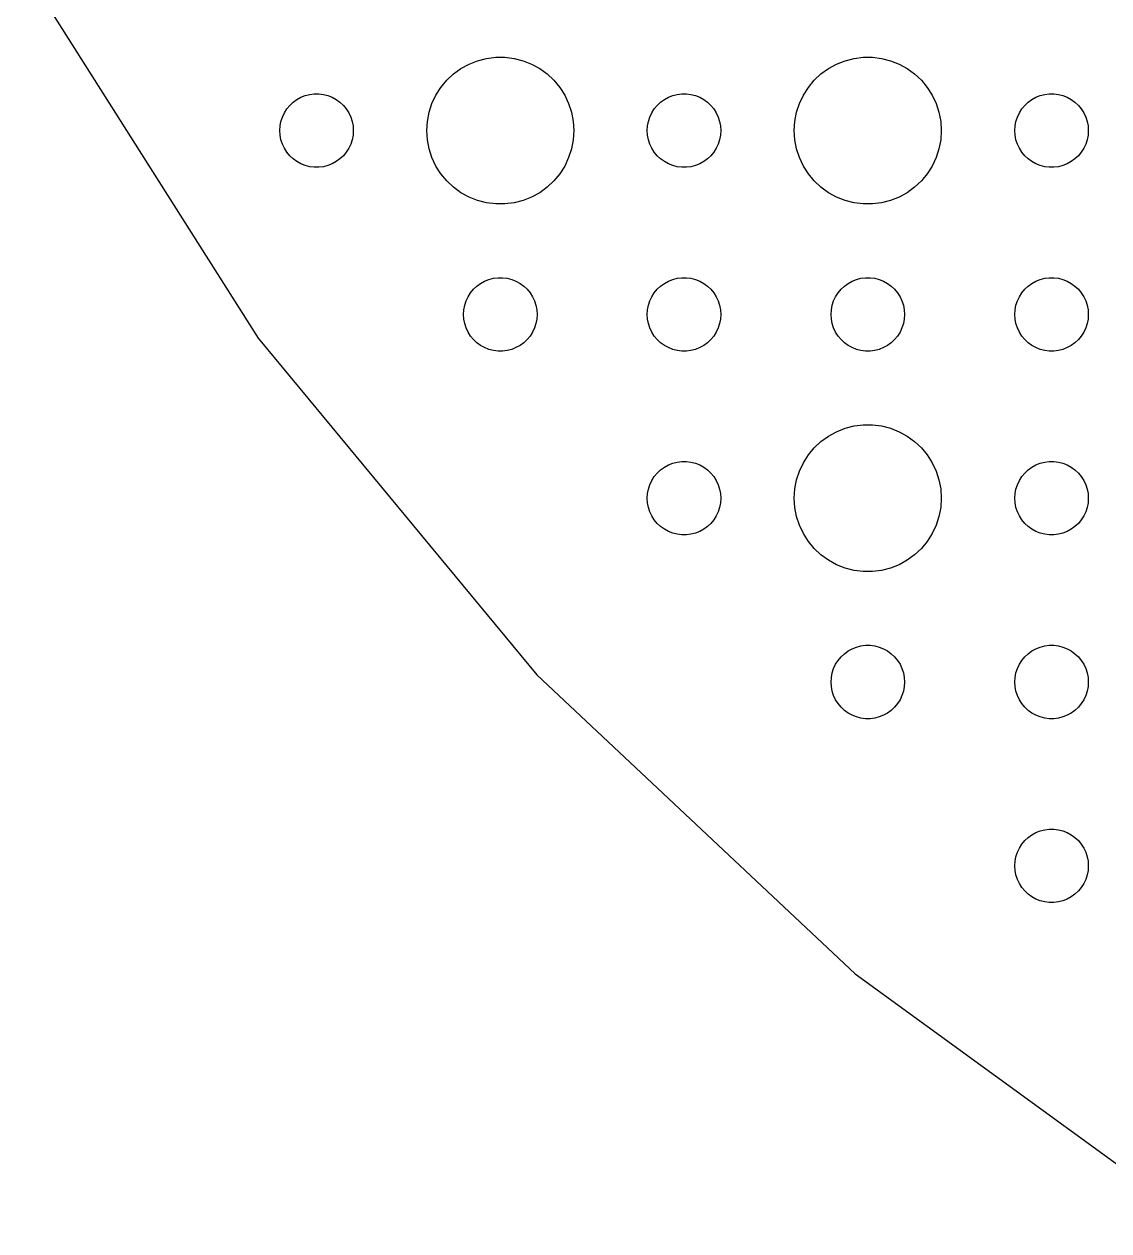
# Model space of a CAD drawing. Header units: metres. Extents: x -142 to 142, y -142 to 142.
# Drawn here: x -124.44 to -80.16, y -119.89 to -70.66 of the extents above; entities that cross this region are included whole.
import ezdxf

# ---------------------------------------------------------------- set-up
doc = ezdxf.new("R2010")
doc.units = ezdxf.units.M

msp = doc.modelspace()

# ---------------------------------------------------------------- linework, layer by layer
for p, q in [((-124.436, -68.409), (-114.88, -83.4655)), ((-106.607, -72.467), (-106.277, -72.2855)), ((-106.277, -72.2855), (-105.927, -72.1468)), ((-105.927, -72.1468), (-105.562, -72.0531)), ((-105.562, -72.0531), (-105.188, -72.0059)), ((-105.188, -72.0059), (-104.812, -72.0059)), ((-104.812, -72.0059), (-104.438, -72.0531)), ((-104.438, -72.0531), (-104.073, -72.1468)), ((-104.073, -72.1468), (-103.723, -72.2855)), ((-103.723, -72.2855), (-103.393, -72.467)), ((-91.6075, -72.467), (-91.2773, -72.2855)), ((-91.2773, -72.2855), (-90.927, -72.1468)), ((-90.927, -72.1468), (-90.5621, -72.0531)), ((-90.5621, -72.0531), (-90.1884, -72.0059)), ((-90.1884, -72.0059), (-89.8116, -72.0059)), ((-89.8116, -72.0059), (-89.4379, -72.0531)), ((-89.4379, -72.0531), (-89.073, -72.1468)), ((-89.073, -72.1468), (-88.7227, -72.2855)), ((-88.7227, -72.2855), (-88.3925, -72.467)), ((-107.187, -72.9464), (-106.912, -72.6885)), ((-106.912, -72.6885), (-106.607, -72.467)), ((-103.393, -72.467), (-103.088, -72.6885)), ((-103.088, -72.6885), (-102.813, -72.9464)), ((-92.1869, -72.9464), (-91.9123, -72.6885)), ((-91.9123, -72.6885), (-91.6075, -72.467)), ((-88.3925, -72.467), (-88.0877, -72.6885)), ((-88.0877, -72.6885), (-87.8131, -72.9464)), ((-107.629, -73.5547), (-107.427, -73.2366)), ((-107.427, -73.2366), (-107.187, -72.9464)), ((-102.813, -72.9464), (-102.573, -73.2366)), ((-102.573, -73.2366), (-102.371, -73.5547)), ((-92.6289, -73.5547), (-92.427, -73.2366)), ((-92.427, -73.2366), (-92.1869, -72.9464)), ((-87.8131, -72.9464), (-87.573, -73.2366)), ((-87.573, -73.2366), (-87.3711, -73.5547)), ((-113.593, -73.9732), (-113.456, -73.8442)), ((-113.456, -73.8442), (-113.304, -73.7335)), ((-113.304, -73.7335), (-113.139, -73.6428)), ((-113.139, -73.6428), (-112.964, -73.5734)), ((-112.964, -73.5734), (-112.781, -73.5266)), ((-112.781, -73.5266), (-112.594, -73.503)), ((-112.594, -73.503), (-112.406, -73.503)), ((-112.406, -73.503), (-112.219, -73.5266)), ((-112.219, -73.5266), (-112.036, -73.5734)), ((-112.036, -73.5734), (-111.861, -73.6428)), ((-111.861, -73.6428), (-111.696, -73.7335)), ((-111.696, -73.7335), (-111.544, -73.8442)), ((-111.544, -73.8442), (-111.407, -73.9732)), ((-107.789, -73.8956), (-107.629, -73.5547)), ((-102.371, -73.5547), (-102.211, -73.8956)), ((-98.5934, -73.9732), (-98.4561, -73.8442)), ((-98.4561, -73.8442), (-98.3037, -73.7335)), ((-98.3037, -73.7335), (-98.1387, -73.6428)), ((-98.1387, -73.6428), (-97.9635, -73.5734)), ((-97.9635, -73.5734), (-97.7811, -73.5266)), ((-97.7811, -73.5266), (-97.5942, -73.503)), ((-97.5942, -73.503), (-97.4058, -73.503)), ((-97.4058, -73.503), (-97.2189, -73.5266)), ((-97.2189, -73.5266), (-97.0365, -73.5734)), ((-97.0365, -73.5734), (-96.8613, -73.6428)), ((-96.8613, -73.6428), (-96.6963, -73.7335)), ((-96.6963, -73.7335), (-96.5439, -73.8442)), ((-96.5439, -73.8442), (-96.4065, -73.9732)), ((-92.7893, -73.8956), (-92.6289, -73.5547)), ((-87.3711, -73.5547), (-87.2107, -73.8956)), ((-83.5934, -73.9732), (-83.4561, -73.8442)), ((-83.4561, -73.8442), (-83.3037, -73.7335)), ((-83.3037, -73.7335), (-83.1387, -73.6428)), ((-83.1387, -73.6428), (-82.9635, -73.5734)), ((-82.9635, -73.5734), (-82.7811, -73.5266)), ((-82.7811, -73.5266), (-82.5942, -73.503)), ((-82.5942, -73.503), (-82.4058, -73.503)), ((-82.4058, -73.503), (-82.2189, -73.5266)), ((-82.2189, -73.5266), (-82.0365, -73.5734)), ((-82.0365, -73.5734), (-81.8613, -73.6428)), ((-81.8613, -73.6428), (-81.6963, -73.7335)), ((-81.6963, -73.7335), (-81.5439, -73.8442)), ((-81.5439, -73.8442), (-81.4065, -73.9732)), ((-113.895, -74.4478), (-113.814, -74.2774)), ((-113.814, -74.2774), (-113.714, -74.1183)), ((-113.714, -74.1183), (-113.593, -73.9732)), ((-111.407, -73.9732), (-111.286, -74.1183)), ((-111.286, -74.1183), (-111.186, -74.2774)), ((-111.186, -74.2774), (-111.105, -74.4478)), ((-107.976, -74.624), (-107.906, -74.2539)), ((-107.906, -74.2539), (-107.789, -73.8956)), ((-102.211, -73.8956), (-102.094, -74.2539)), ((-102.094, -74.2539), (-102.024, -74.624)), ((-98.8947, -74.4478), (-98.8145, -74.2774)), ((-98.8145, -74.2774), (-98.7135, -74.1183)), ((-98.7135, -74.1183), (-98.5934, -73.9732)), ((-96.4065, -73.9732), (-96.2865, -74.1183)), ((-96.2865, -74.1183), (-96.1855, -74.2774)), ((-96.1855, -74.2774), (-96.1053, -74.4478)), ((-92.9763, -74.624), (-92.9057, -74.2539)), ((-92.9057, -74.2539), (-92.7893, -73.8956)), ((-87.2107, -73.8956), (-87.0943, -74.2539)), ((-87.0943, -74.2539), (-87.0237, -74.624)), ((-83.8947, -74.4478), (-83.8145, -74.2774)), ((-83.8145, -74.2774), (-83.7135, -74.1183)), ((-83.7135, -74.1183), (-83.5934, -73.9732)), ((-81.4065, -73.9732), (-81.2865, -74.1183)), ((-81.2865, -74.1183), (-81.1855, -74.2774)), ((-81.1855, -74.2774), (-81.1053, -74.4478)), ((-114, -75), (-113.988, -74.812)), ((-113.988, -74.812), (-113.953, -74.627)), ((-113.953, -74.627), (-113.895, -74.4478)), ((-111.105, -74.4478), (-111.047, -74.627)), ((-111.047, -74.627), (-111.012, -74.812)), ((-111.012, -74.812), (-111, -75)), ((-108, -75), (-107.976, -74.624)), ((-102.024, -74.624), (-102, -75)), ((-99, -75), (-98.9882, -74.812)), ((-98.9882, -74.812), (-98.9529, -74.627)), ((-98.9529, -74.627), (-98.8947, -74.4478)), ((-96.1053, -74.4478), (-96.0471, -74.627)), ((-96.0471, -74.627), (-96.0118, -74.812)), ((-96.0118, -74.812), (-96, -75)), ((-93, -75), (-92.9763, -74.624)), ((-87.0237, -74.624), (-87, -75)), ((-84, -75), (-83.9882, -74.812)), ((-83.9882, -74.812), (-83.9529, -74.627)), ((-83.9529, -74.627), (-83.8947, -74.4478)), ((-81.1053, -74.4478), (-81.0471, -74.627)), ((-81.0471, -74.627), (-81.0118, -74.812)), ((-81.0118, -74.812), (-81, -75)), ((-113.988, -75.188), (-114, -75)), ((-113.953, -75.373), (-113.988, -75.188)), ((-111.012, -75.188), (-111.047, -75.373)), ((-111, -75), (-111.012, -75.188)), ((-107.976, -75.376), (-108, -75)), ((-102, -75), (-102.024, -75.376)), ((-98.9882, -75.188), (-99, -75)), ((-98.9529, -75.373), (-98.9882, -75.188)), ((-96.0118, -75.188), (-96.0471, -75.373)), ((-96, -75), (-96.0118, -75.188)), ((-92.9763, -75.376), (-93, -75)), ((-87, -75), (-87.0237, -75.376)), ((-83.9882, -75.188), (-84, -75)), ((-83.9529, -75.373), (-83.9882, -75.188)), ((-81.0118, -75.188), (-81.0471, -75.373)), ((-81, -75), (-81.0118, -75.188)), ((-113.895, -75.5522), (-113.953, -75.373)), ((-113.814, -75.7226), (-113.895, -75.5522)), ((-113.714, -75.8817), (-113.814, -75.7226)), ((-111.186, -75.7226), (-111.286, -75.8817)), ((-111.105, -75.5522), (-111.186, -75.7226)), ((-111.047, -75.373), (-111.105, -75.5522)), ((-107.906, -75.7461), (-107.976, -75.376)), ((-107.789, -76.1044), (-107.906, -75.7461)), ((-102.094, -75.7461), (-102.211, -76.1044)), ((-102.024, -75.376), (-102.094, -75.7461)), ((-98.8947, -75.5522), (-98.9529, -75.373)), ((-98.8145, -75.7226), (-98.8947, -75.5522)), ((-98.7135, -75.8817), (-98.8145, -75.7226)), ((-96.1855, -75.7226), (-96.2865, -75.8817)), ((-96.1053, -75.5522), (-96.1855, -75.7226)), ((-96.0471, -75.373), (-96.1053, -75.5522)), ((-92.9057, -75.7461), (-92.9763, -75.376)), ((-92.7893, -76.1044), (-92.9057, -75.7461)), ((-87.0943, -75.7461), (-87.2107, -76.1044)), ((-87.0237, -75.376), (-87.0943, -75.7461)), ((-83.8947, -75.5522), (-83.9529, -75.373)), ((-83.8145, -75.7226), (-83.8947, -75.5522)), ((-83.7135, -75.8817), (-83.8145, -75.7226)), ((-81.1855, -75.7226), (-81.2865, -75.8817)), ((-81.1053, -75.5522), (-81.1855, -75.7226)), ((-81.0471, -75.373), (-81.1053, -75.5522)), ((-113.593, -76.0268), (-113.714, -75.8817)), ((-113.456, -76.1558), (-113.593, -76.0268)), ((-113.304, -76.2665), (-113.456, -76.1558)), ((-113.139, -76.3572), (-113.304, -76.2665)), ((-111.696, -76.2665), (-111.861, -76.3572)), ((-111.544, -76.1558), (-111.696, -76.2665)), ((-111.407, -76.0268), (-111.544, -76.1558)), ((-111.286, -75.8817), (-111.407, -76.0268)), ((-107.629, -76.4453), (-107.789, -76.1044)), ((-102.211, -76.1044), (-102.371, -76.4453)), ((-98.5934, -76.0268), (-98.7135, -75.8817)), ((-98.4561, -76.1558), (-98.5934, -76.0268)), ((-98.3037, -76.2665), (-98.4561, -76.1558)), ((-98.1387, -76.3572), (-98.3037, -76.2665)), ((-96.6963, -76.2665), (-96.8613, -76.3572)), ((-96.5439, -76.1558), (-96.6963, -76.2665)), ((-96.4065, -76.0268), (-96.5439, -76.1558)), ((-96.2865, -75.8817), (-96.4065, -76.0268)), ((-92.6289, -76.4453), (-92.7893, -76.1044)), ((-87.2107, -76.1044), (-87.3711, -76.4453)), ((-83.5934, -76.0268), (-83.7135, -75.8817)), ((-83.4561, -76.1558), (-83.5934, -76.0268)), ((-83.3037, -76.2665), (-83.4561, -76.1558)), ((-83.1387, -76.3572), (-83.3037, -76.2665)), ((-81.6963, -76.2665), (-81.8613, -76.3572)), ((-81.5439, -76.1558), (-81.6963, -76.2665)), ((-81.4065, -76.0268), (-81.5439, -76.1558)), ((-81.2865, -75.8817), (-81.4065, -76.0268)), ((-112.964, -76.4266), (-113.139, -76.3572)), ((-112.781, -76.4734), (-112.964, -76.4266)), ((-112.594, -76.497), (-112.781, -76.4734)), ((-112.406, -76.497), (-112.594, -76.497)), ((-112.219, -76.4734), (-112.406, -76.497)), ((-112.036, -76.4266), (-112.219, -76.4734)), ((-111.861, -76.3572), (-112.036, -76.4266)), ((-107.427, -76.7634), (-107.629, -76.4453)), ((-107.187, -77.0536), (-107.427, -76.7634)), ((-102.573, -76.7634), (-102.813, -77.0536)), ((-102.371, -76.4453), (-102.573, -76.7634)), ((-97.9635, -76.4266), (-98.1387, -76.3572)), ((-97.7811, -76.4734), (-97.9635, -76.4266)), ((-97.5942, -76.497), (-97.7811, -76.4734)), ((-97.4058, -76.497), (-97.5942, -76.497)), ((-97.2189, -76.4734), (-97.4058, -76.497)), ((-97.0365, -76.4266), (-97.2189, -76.4734)), ((-96.8613, -76.3572), (-97.0365, -76.4266)), ((-92.427, -76.7634), (-92.6289, -76.4453)), ((-92.1869, -77.0536), (-92.427, -76.7634)), ((-87.573, -76.7634), (-87.8131, -77.0536)), ((-87.3711, -76.4453), (-87.573, -76.7634)), ((-82.9635, -76.4266), (-83.1387, -76.3572)), ((-82.7811, -76.4734), (-82.9635, -76.4266)), ((-82.5942, -76.497), (-82.7811, -76.4734)), ((-82.4058, -76.497), (-82.5942, -76.497)), ((-82.2189, -76.4734), (-82.4058, -76.497)), ((-82.0365, -76.4266), (-82.2189, -76.4734)), ((-81.8613, -76.3572), (-82.0365, -76.4266)), ((-106.912, -77.3115), (-107.187, -77.0536)), ((-102.813, -77.0536), (-103.088, -77.3115)), ((-91.9123, -77.3115), (-92.1869, -77.0536)), ((-87.8131, -77.0536), (-88.0877, -77.3115)), ((-106.607, -77.533), (-106.912, -77.3115)), ((-106.277, -77.7145), (-106.607, -77.533)), ((-105.927, -77.8532), (-106.277, -77.7145)), ((-103.723, -77.7145), (-104.073, -77.8532)), ((-103.393, -77.533), (-103.723, -77.7145)), ((-103.088, -77.3115), (-103.393, -77.533)), ((-91.6075, -77.533), (-91.9123, -77.3115)), ((-91.2773, -77.7145), (-91.6075, -77.533)), ((-90.927, -77.8532), (-91.2773, -77.7145)), ((-88.7227, -77.7145), (-89.073, -77.8532)), ((-88.3925, -77.533), (-88.7227, -77.7145)), ((-88.0877, -77.3115), (-88.3925, -77.533)), ((-105.562, -77.9469), (-105.927, -77.8532)), ((-105.188, -77.9941), (-105.562, -77.9469)), ((-104.812, -77.9941), (-105.188, -77.9941)), ((-104.438, -77.9469), (-104.812, -77.9941)), ((-104.073, -77.8532), (-104.438, -77.9469)), ((-90.5621, -77.9469), (-90.927, -77.8532)), ((-90.1884, -77.9941), (-90.5621, -77.9469)), ((-89.8116, -77.9941), (-90.1884, -77.9941)), ((-89.4379, -77.9469), (-89.8116, -77.9941)), ((-89.073, -77.8532), (-89.4379, -77.9469)), ((-105.956, -81.3442), (-105.804, -81.2335)), ((-105.804, -81.2335), (-105.639, -81.1428)), ((-105.639, -81.1428), (-105.464, -81.0734)), ((-105.464, -81.0734), (-105.281, -81.0266)), ((-105.281, -81.0266), (-105.094, -81.003)), ((-105.094, -81.003), (-104.906, -81.003)), ((-104.906, -81.003), (-104.719, -81.0266)), ((-104.719, -81.0266), (-104.536, -81.0734)), ((-104.536, -81.0734), (-104.361, -81.1428)), ((-104.361, -81.1428), (-104.196, -81.2335)), ((-104.196, -81.2335), (-104.044, -81.3442)), ((-98.4561, -81.3442), (-98.3037, -81.2335)), ((-98.3037, -81.2335), (-98.1387, -81.1428)), ((-98.1387, -81.1428), (-97.9635, -81.0734)), ((-97.9635, -81.0734), (-97.7811, -81.0266)), ((-97.7811, -81.0266), (-97.5942, -81.003)), ((-97.5942, -81.003), (-97.4058, -81.003)), ((-97.4058, -81.003), (-97.2189, -81.0266)), ((-97.2189, -81.0266), (-97.0365, -81.0734)), ((-97.0365, -81.0734), (-96.8613, -81.1428)), ((-96.8613, -81.1428), (-96.6963, -81.2335)), ((-96.6963, -81.2335), (-96.5439, -81.3442)), ((-90.9561, -81.3442), (-90.8037, -81.2335)), ((-90.8037, -81.2335), (-90.6387, -81.1428)), ((-90.6387, -81.1428), (-90.4635, -81.0734)), ((-90.4635, -81.0734), (-90.2811, -81.0266)), ((-90.2811, -81.0266), (-90.0942, -81.003)), ((-90.0942, -81.003), (-89.9058, -81.003)), ((-89.9058, -81.003), (-89.7189, -81.0266)), ((-89.7189, -81.0266), (-89.5365, -81.0734)), ((-89.5365, -81.0734), (-89.3613, -81.1428)), ((-89.3613, -81.1428), (-89.1963, -81.2335)), ((-89.1963, -81.2335), (-89.0439, -81.3442)), ((-83.4561, -81.3442), (-83.3037, -81.2335)), ((-83.3037, -81.2335), (-83.1387, -81.1428)), ((-83.1387, -81.1428), (-82.9635, -81.0734)), ((-82.9635, -81.0734), (-82.7811, -81.0266)), ((-82.7811, -81.0266), (-82.5942, -81.003)), ((-82.5942, -81.003), (-82.4058, -81.003)), ((-82.4058, -81.003), (-82.2189, -81.0266)), ((-82.2189, -81.0266), (-82.0365, -81.0734)), ((-82.0365, -81.0734), (-81.8613, -81.1428)), ((-81.8613, -81.1428), (-81.6963, -81.2335)), ((-81.6963, -81.2335), (-81.5439, -81.3442)), ((-106.314, -81.7774), (-106.214, -81.6183)), ((-106.214, -81.6183), (-106.093, -81.4732)), ((-106.093, -81.4732), (-105.956, -81.3442)), ((-104.044, -81.3442), (-103.907, -81.4732)), ((-103.907, -81.4732), (-103.786, -81.6183)), ((-103.786, -81.6183), (-103.686, -81.7774)), ((-98.8145, -81.7774), (-98.7135, -81.6183)), ((-98.7135, -81.6183), (-98.5934, -81.4732)), ((-98.5934, -81.4732), (-98.4561, -81.3442)), ((-96.5439, -81.3442), (-96.4065, -81.4732)), ((-96.4065, -81.4732), (-96.2865, -81.6183)), ((-96.2865, -81.6183), (-96.1855, -81.7774)), ((-91.3145, -81.7774), (-91.2135, -81.6183)), ((-91.2135, -81.6183), (-91.0934, -81.4732)), ((-91.0934, -81.4732), (-90.9561, -81.3442)), ((-89.0439, -81.3442), (-88.9065, -81.4732)), ((-88.9065, -81.4732), (-88.7865, -81.6183)), ((-88.7865, -81.6183), (-88.6855, -81.7774)), ((-83.8145, -81.7774), (-83.7135, -81.6183)), ((-83.7135, -81.6183), (-83.5934, -81.4732)), ((-83.5934, -81.4732), (-83.4561, -81.3442)), ((-81.5439, -81.3442), (-81.4065, -81.4732)), ((-81.4065, -81.4732), (-81.2865, -81.6183)), ((-81.2865, -81.6183), (-81.1855, -81.7774)), ((-106.488, -82.312), (-106.453, -82.127)), ((-106.453, -82.127), (-106.395, -81.9478)), ((-106.395, -81.9478), (-106.314, -81.7774)), ((-103.686, -81.7774), (-103.605, -81.9478)), ((-103.605, -81.9478), (-103.547, -82.127)), ((-103.547, -82.127), (-103.512, -82.312)), ((-98.9882, -82.312), (-98.9529, -82.127)), ((-98.9529, -82.127), (-98.8947, -81.9478)), ((-98.8947, -81.9478), (-98.8145, -81.7774)), ((-96.1855, -81.7774), (-96.1053, -81.9478)), ((-96.1053, -81.9478), (-96.0471, -82.127)), ((-96.0471, -82.127), (-96.0118, -82.312)), ((-91.4882, -82.312), (-91.4529, -82.127)), ((-91.4529, -82.127), (-91.3947, -81.9478)), ((-91.3947, -81.9478), (-91.3145, -81.7774)), ((-88.6855, -81.7774), (-88.6053, -81.9478)), ((-88.6053, -81.9478), (-88.5471, -82.127)), ((-88.5471, -82.127), (-88.5118, -82.312)), ((-83.9882, -82.312), (-83.9529, -82.127)), ((-83.9529, -82.127), (-83.8947, -81.9478)), ((-83.8947, -81.9478), (-83.8145, -81.7774)), ((-81.1855, -81.7774), (-81.1053, -81.9478)), ((-81.1053, -81.9478), (-81.0471, -82.127)), ((-81.0471, -82.127), (-81.0118, -82.312)), ((-106.5, -82.5), (-106.488, -82.312)), ((-106.488, -82.688), (-106.5, -82.5)), ((-106.453, -82.873), (-106.488, -82.688)), ((-103.512, -82.688), (-103.547, -82.873)), ((-103.512, -82.312), (-103.5, -82.5)), ((-103.5, -82.5), (-103.512, -82.688)), ((-99, -82.5), (-98.9882, -82.312)), ((-98.9882, -82.688), (-99, -82.5)), ((-98.9529, -82.873), (-98.9882, -82.688)), ((-96.0118, -82.688), (-96.0471, -82.873)), ((-96.0118, -82.312), (-96, -82.5)), ((-96, -82.5), (-96.0118, -82.688)), ((-91.5, -82.5), (-91.4882, -82.312)), ((-91.4882, -82.688), (-91.5, -82.5)), ((-91.4529, -82.873), (-91.4882, -82.688)), ((-88.5118, -82.688), (-88.5471, -82.873)), ((-88.5118, -82.312), (-88.5, -82.5)), ((-88.5, -82.5), (-88.5118, -82.688)), ((-84, -82.5), (-83.9882, -82.312)), ((-83.9882, -82.688), (-84, -82.5)), ((-83.9529, -82.873), (-83.9882, -82.688)), ((-81.0118, -82.688), (-81.0471, -82.873)), ((-81.0118, -82.312), (-81, -82.5)), ((-81, -82.5), (-81.0118, -82.688)), ((-106.395, -83.0522), (-106.453, -82.873)), ((-106.314, -83.2226), (-106.395, -83.0522)), ((-103.605, -83.0522), (-103.686, -83.2226)), ((-103.547, -82.873), (-103.605, -83.0522)), ((-98.8947, -83.0522), (-98.9529, -82.873)), ((-98.8145, -83.2226), (-98.8947, -83.0522)), ((-96.1053, -83.0522), (-96.1855, -83.2226)), ((-96.0471, -82.873), (-96.1053, -83.0522)), ((-91.3947, -83.0522), (-91.4529, -82.873)), ((-91.3145, -83.2226), (-91.3947, -83.0522)), ((-88.6053, -83.0522), (-88.6855, -83.2226)), ((-88.5471, -82.873), (-88.6053, -83.0522)), ((-83.8947, -83.0522), (-83.9529, -82.873)), ((-83.8145, -83.2226), (-83.8947, -83.0522)), ((-81.1053, -83.0522), (-81.1855, -83.2226)), ((-81.0471, -82.873), (-81.1053, -83.0522)), ((-114.88, -83.4655), (-103.514, -97.2057)), ((-106.214, -83.3817), (-106.314, -83.2226)), ((-106.093, -83.5268), (-106.214, -83.3817)), ((-105.956, -83.6558), (-106.093, -83.5268)), ((-105.804, -83.7665), (-105.956, -83.6558)), ((-104.044, -83.6558), (-104.196, -83.7665)), ((-103.907, -83.5268), (-104.044, -83.6558)), ((-103.786, -83.3817), (-103.907, -83.5268)), ((-103.686, -83.2226), (-103.786, -83.3817)), ((-98.7135, -83.3817), (-98.8145, -83.2226)), ((-98.5934, -83.5268), (-98.7135, -83.3817)), ((-98.4561, -83.6558), (-98.5934, -83.5268)), ((-98.3037, -83.7665), (-98.4561, -83.6558)), ((-96.5439, -83.6558), (-96.6963, -83.7665)), ((-96.4065, -83.5268), (-96.5439, -83.6558)), ((-96.2865, -83.3817), (-96.4065, -83.5268)), ((-96.1855, -83.2226), (-96.2865, -83.3817)), ((-91.2135, -83.3817), (-91.3145, -83.2226)), ((-91.0934, -83.5268), (-91.2135, -83.3817)), ((-90.9561, -83.6558), (-91.0934, -83.5268)), ((-90.8037, -83.7665), (-90.9561, -83.6558)), ((-89.0439, -83.6558), (-89.1963, -83.7665)), ((-88.9065, -83.5268), (-89.0439, -83.6558)), ((-88.7865, -83.3817), (-88.9065, -83.5268)), ((-88.6855, -83.2226), (-88.7865, -83.3817)), ((-83.7135, -83.3817), (-83.8145, -83.2226)), ((-83.5934, -83.5268), (-83.7135, -83.3817)), ((-83.4561, -83.6558), (-83.5934, -83.5268)), ((-83.3037, -83.7665), (-83.4561, -83.6558)), ((-81.5439, -83.6558), (-81.6963, -83.7665)), ((-81.4065, -83.5268), (-81.5439, -83.6558)), ((-81.2865, -83.3817), (-81.4065, -83.5268)), ((-81.1855, -83.2226), (-81.2865, -83.3817)), ((-105.639, -83.8572), (-105.804, -83.7665)), ((-105.464, -83.9266), (-105.639, -83.8572)), ((-105.281, -83.9734), (-105.464, -83.9266)), ((-105.094, -83.997), (-105.281, -83.9734)), ((-104.906, -83.997), (-105.094, -83.997)), ((-104.719, -83.9734), (-104.906, -83.997)), ((-104.536, -83.9266), (-104.719, -83.9734)), ((-104.361, -83.8572), (-104.536, -83.9266)), ((-104.196, -83.7665), (-104.361, -83.8572)), ((-98.1387, -83.8572), (-98.3037, -83.7665)), ((-97.9635, -83.9266), (-98.1387, -83.8572)), ((-97.7811, -83.9734), (-97.9635, -83.9266)), ((-97.5942, -83.997), (-97.7811, -83.9734)), ((-97.4058, -83.997), (-97.5942, -83.997)), ((-97.2189, -83.9734), (-97.4058, -83.997)), ((-97.0365, -83.9266), (-97.2189, -83.9734)), ((-96.8613, -83.8572), (-97.0365, -83.9266)), ((-96.6963, -83.7665), (-96.8613, -83.8572)), ((-90.6387, -83.8572), (-90.8037, -83.7665)), ((-90.4635, -83.9266), (-90.6387, -83.8572)), ((-90.2811, -83.9734), (-90.4635, -83.9266)), ((-90.0942, -83.997), (-90.2811, -83.9734)), ((-89.9058, -83.997), (-90.0942, -83.997)), ((-89.7189, -83.9734), (-89.9058, -83.997)), ((-89.5365, -83.9266), (-89.7189, -83.9734)), ((-89.3613, -83.8572), (-89.5365, -83.9266)), ((-89.1963, -83.7665), (-89.3613, -83.8572)), ((-83.1387, -83.8572), (-83.3037, -83.7665)), ((-82.9635, -83.9266), (-83.1387, -83.8572)), ((-82.7811, -83.9734), (-82.9635, -83.9266)), ((-82.5942, -83.997), (-82.7811, -83.9734)), ((-82.4058, -83.997), (-82.5942, -83.997)), ((-82.2189, -83.9734), (-82.4058, -83.997)), ((-82.0365, -83.9266), (-82.2189, -83.9734)), ((-81.8613, -83.8572), (-82.0365, -83.9266)), ((-81.6963, -83.7665), (-81.8613, -83.8572)), ((-91.2773, -87.2855), (-90.927, -87.1468)), ((-90.927, -87.1468), (-90.5621, -87.0531)), ((-90.5621, -87.0531), (-90.1884, -87.0059)), ((-90.1884, -87.0059), (-89.8116, -87.0059)), ((-89.8116, -87.0059), (-89.4379, -87.0531)), ((-89.4379, -87.0531), (-89.073, -87.1468)), ((-89.073, -87.1468), (-88.7227, -87.2855)), ((-91.9123, -87.6885), (-91.6075, -87.467)), ((-91.6075, -87.467), (-91.2773, -87.2855)), ((-88.7227, -87.2855), (-88.3925, -87.467)), ((-88.3925, -87.467), (-88.0877, -87.6885)), ((-92.427, -88.2366), (-92.1869, -87.9464)), ((-92.1869, -87.9464), (-91.9123, -87.6885)), ((-88.0877, -87.6885), (-87.8131, -87.9464)), ((-87.8131, -87.9464), (-87.573, -88.2366)), ((-98.1387, -88.6428), (-97.9635, -88.5734)), ((-97.9635, -88.5734), (-97.7811, -88.5266)), ((-97.7811, -88.5266), (-97.5942, -88.503)), ((-97.5942, -88.503), (-97.4058, -88.503)), ((-97.4058, -88.503), (-97.2189, -88.5266)), ((-97.2189, -88.5266), (-97.0365, -88.5734)), ((-97.0365, -88.5734), (-96.8613, -88.6428)), ((-92.7893, -88.8956), (-92.6289, -88.5547)), ((-92.6289, -88.5547), (-92.427, -88.2366)), ((-87.573, -88.2366), (-87.3711, -88.5547)), ((-87.3711, -88.5547), (-87.2107, -88.8956)), ((-83.1387, -88.6428), (-82.9635, -88.5734)), ((-82.9635, -88.5734), (-82.7811, -88.5266)), ((-82.7811, -88.5266), (-82.5942, -88.503)), ((-82.5942, -88.503), (-82.4058, -88.503)), ((-82.4058, -88.503), (-82.2189, -88.5266)), ((-82.2189, -88.5266), (-82.0365, -88.5734)), ((-82.0365, -88.5734), (-81.8613, -88.6428)), ((-98.8145, -89.2774), (-98.7135, -89.1183)), ((-98.7135, -89.1183), (-98.5934, -88.9732)), ((-98.5934, -88.9732), (-98.4561, -88.8442)), ((-98.4561, -88.8442), (-98.3037, -88.7335)), ((-98.3037, -88.7335), (-98.1387, -88.6428)), ((-96.8613, -88.6428), (-96.6963, -88.7335)), ((-96.6963, -88.7335), (-96.5439, -88.8442)), ((-96.5439, -88.8442), (-96.4065, -88.9732)), ((-96.4065, -88.9732), (-96.2865, -89.1183)), ((-96.2865, -89.1183), (-96.1855, -89.2774)), ((-92.9057, -89.2539), (-92.7893, -88.8956)), ((-87.2107, -88.8956), (-87.0943, -89.2539)), ((-83.8145, -89.2774), (-83.7135, -89.1183)), ((-83.7135, -89.1183), (-83.5934, -88.9732)), ((-83.5934, -88.9732), (-83.4561, -88.8442)), ((-83.4561, -88.8442), (-83.3037, -88.7335)), ((-83.3037, -88.7335), (-83.1387, -88.6428)), ((-81.8613, -88.6428), (-81.6963, -88.7335)), ((-81.6963, -88.7335), (-81.5439, -88.8442)), ((-81.5439, -88.8442), (-81.4065, -88.9732)), ((-81.4065, -88.9732), (-81.2865, -89.1183)), ((-81.2865, -89.1183), (-81.1855, -89.2774)), ((-98.9529, -89.627), (-98.8947, -89.4478)), ((-98.8947, -89.4478), (-98.8145, -89.2774)), ((-96.1855, -89.2774), (-96.1053, -89.4478)), ((-96.1053, -89.4478), (-96.0471, -89.627)), ((-92.9763, -89.624), (-92.9057, -89.2539)), ((-87.0943, -89.2539), (-87.0237, -89.624)), ((-83.9529, -89.627), (-83.8947, -89.4478)), ((-83.8947, -89.4478), (-83.8145, -89.2774)), ((-81.1855, -89.2774), (-81.1053, -89.4478)), ((-81.1053, -89.4478), (-81.0471, -89.627)), ((-99, -90), (-98.9882, -89.812)), ((-98.9882, -90.188), (-99, -90)), ((-98.9882, -89.812), (-98.9529, -89.627)), ((-96.0471, -89.627), (-96.0118, -89.812)), ((-96.0118, -89.812), (-96, -90)), ((-96, -90), (-96.0118, -90.188)), ((-93, -90), (-92.9763, -89.624)), ((-92.9763, -90.376), (-93, -90)), ((-87.0237, -89.624), (-87, -90)), ((-87, -90), (-87.0237, -90.376)), ((-84, -90), (-83.9882, -89.812)), ((-83.9882, -90.188), (-84, -90)), ((-83.9882, -89.812), (-83.9529, -89.627)), ((-81.0471, -89.627), (-81.0118, -89.812)), ((-81.0118, -89.812), (-81, -90)), ((-81, -90), (-81.0118, -90.188)), ((-98.9529, -90.373), (-98.9882, -90.188)), ((-98.8947, -90.5522), (-98.9529, -90.373)), ((-98.8145, -90.7226), (-98.8947, -90.5522)), ((-96.1053, -90.5522), (-96.1855, -90.7226)), ((-96.0471, -90.373), (-96.1053, -90.5522)), ((-96.0118, -90.188), (-96.0471, -90.373)), ((-92.9057, -90.7461), (-92.9763, -90.376)), ((-87.0237, -90.376), (-87.0943, -90.7461)), ((-83.9529, -90.373), (-83.9882, -90.188)), ((-83.8947, -90.5522), (-83.9529, -90.373)), ((-83.8145, -90.7226), (-83.8947, -90.5522)), ((-81.1053, -90.5522), (-81.1855, -90.7226)), ((-81.0471, -90.373), (-81.1053, -90.5522)), ((-81.0118, -90.188), (-81.0471, -90.373)), ((-98.7135, -90.8817), (-98.8145, -90.7226)), ((-98.5934, -91.0268), (-98.7135, -90.8817)), ((-98.4561, -91.1558), (-98.5934, -91.0268)), ((-96.4065, -91.0268), (-96.5439, -91.1558)), ((-96.2865, -90.8817), (-96.4065, -91.0268)), ((-96.1855, -90.7226), (-96.2865, -90.8817)), ((-92.7893, -91.1044), (-92.9057, -90.7461)), ((-87.0943, -90.7461), (-87.2107, -91.1044)), ((-83.7135, -90.8817), (-83.8145, -90.7226)), ((-83.5934, -91.0268), (-83.7135, -90.8817)), ((-83.4561, -91.1558), (-83.5934, -91.0268)), ((-81.4065, -91.0268), (-81.5439, -91.1558)), ((-81.2865, -90.8817), (-81.4065, -91.0268)), ((-81.1855, -90.7226), (-81.2865, -90.8817)), ((-98.3037, -91.2665), (-98.4561, -91.1558)), ((-98.1387, -91.3572), (-98.3037, -91.2665)), ((-97.9635, -91.4266), (-98.1387, -91.3572)), ((-97.7811, -91.4734), (-97.9635, -91.4266)), ((-97.5942, -91.497), (-97.7811, -91.4734)), ((-97.4058, -91.497), (-97.5942, -91.497)), ((-97.2189, -91.4734), (-97.4058, -91.497)), ((-97.0365, -91.4266), (-97.2189, -91.4734)), ((-96.8613, -91.3572), (-97.0365, -91.4266)), ((-96.6963, -91.2665), (-96.8613, -91.3572)), ((-96.5439, -91.1558), (-96.6963, -91.2665)), ((-92.6289, -91.4453), (-92.7893, -91.1044)), ((-92.427, -91.7634), (-92.6289, -91.4453)), ((-87.3711, -91.4453), (-87.573, -91.7634)), ((-87.2107, -91.1044), (-87.3711, -91.4453)), ((-83.3037, -91.2665), (-83.4561, -91.1558)), ((-83.1387, -91.3572), (-83.3037, -91.2665)), ((-82.9635, -91.4266), (-83.1387, -91.3572)), ((-82.7811, -91.4734), (-82.9635, -91.4266)), ((-82.5942, -91.497), (-82.7811, -91.4734)), ((-82.4058, -91.497), (-82.5942, -91.497)), ((-82.2189, -91.4734), (-82.4058, -91.497)), ((-82.0365, -91.4266), (-82.2189, -91.4734)), ((-81.8613, -91.3572), (-82.0365, -91.4266)), ((-81.6963, -91.2665), (-81.8613, -91.3572)), ((-81.5439, -91.1558), (-81.6963, -91.2665)), ((-92.1869, -92.0536), (-92.427, -91.7634)), ((-91.9123, -92.3115), (-92.1869, -92.0536)), ((-87.8131, -92.0536), (-88.0877, -92.3115)), ((-87.573, -91.7634), (-87.8131, -92.0536)), ((-91.6075, -92.533), (-91.9123, -92.3115)), ((-91.2773, -92.7145), (-91.6075, -92.533)), ((-88.3925, -92.533), (-88.7227, -92.7145)), ((-88.0877, -92.3115), (-88.3925, -92.533)), ((-90.927, -92.8532), (-91.2773, -92.7145)), ((-90.5621, -92.9469), (-90.927, -92.8532)), ((-90.1884, -92.9941), (-90.5621, -92.9469)), ((-89.8116, -92.9941), (-90.1884, -92.9941)), ((-89.4379, -92.9469), (-89.8116, -92.9941)), ((-89.073, -92.8532), (-89.4379, -92.9469)), ((-88.7227, -92.7145), (-89.073, -92.8532)), ((-90.2811, -96.0266), (-90.0942, -96.003)), ((-90.0942, -96.003), (-89.9058, -96.003)), ((-89.9058, -96.003), (-89.7189, -96.0266)), ((-82.7811, -96.0266), (-82.5942, -96.003)), ((-82.5942, -96.003), (-82.4058, -96.003)), ((-82.4058, -96.003), (-82.2189, -96.0266)), ((-91.2135, -96.6183), (-91.0934, -96.4732)), ((-91.0934, -96.4732), (-90.9561, -96.3442)), ((-90.9561, -96.3442), (-90.8037, -96.2335)), ((-90.8037, -96.2335), (-90.6387, -96.1428)), ((-90.6387, -96.1428), (-90.4635, -96.0734)), ((-90.4635, -96.0734), (-90.2811, -96.0266)), ((-89.7189, -96.0266), (-89.5365, -96.0734)), ((-89.5365, -96.0734), (-89.3613, -96.1428)), ((-89.3613, -96.1428), (-89.1963, -96.2335)), ((-89.1963, -96.2335), (-89.0439, -96.3442)), ((-89.0439, -96.3442), (-88.9065, -96.4732)), ((-88.9065, -96.4732), (-88.7865, -96.6183)), ((-83.7135, -96.6183), (-83.5934, -96.4732)), ((-83.5934, -96.4732), (-83.4561, -96.3442)), ((-83.4561, -96.3442), (-83.3037, -96.2335)), ((-83.3037, -96.2335), (-83.1387, -96.1428)), ((-83.1387, -96.1428), (-82.9635, -96.0734)), ((-82.9635, -96.0734), (-82.7811, -96.0266)), ((-82.2189, -96.0266), (-82.0365, -96.0734)), ((-82.0365, -96.0734), (-81.8613, -96.1428)), ((-81.8613, -96.1428), (-81.6963, -96.2335)), ((-81.6963, -96.2335), (-81.5439, -96.3442)), ((-81.5439, -96.3442), (-81.4065, -96.4732)), ((-81.4065, -96.4732), (-81.2865, -96.6183)), ((-91.4529, -97.127), (-91.3947, -96.9478)), ((-91.3947, -96.9478), (-91.3145, -96.7774)), ((-91.3145, -96.7774), (-91.2135, -96.6183)), ((-88.7865, -96.6183), (-88.6855, -96.7774)), ((-88.6855, -96.7774), (-88.6053, -96.9478)), ((-88.6053, -96.9478), (-88.5471, -97.127)), ((-83.9529, -97.127), (-83.8947, -96.9478)), ((-83.8947, -96.9478), (-83.8145, -96.7774)), ((-83.8145, -96.7774), (-83.7135, -96.6183)), ((-81.2865, -96.6183), (-81.1855, -96.7774)), ((-81.1855, -96.7774), (-81.1053, -96.9478)), ((-81.1053, -96.9478), (-81.0471, -97.127)), ((-103.514, -97.2057), (-90.5142, -109.413)), ((-91.5, -97.5), (-91.4882, -97.312)), ((-91.4882, -97.312), (-91.4529, -97.127)), ((-88.5471, -97.127), (-88.5118, -97.312)), ((-88.5118, -97.312), (-88.5, -97.5)), ((-84, -97.5), (-83.9882, -97.312)), ((-83.9882, -97.312), (-83.9529, -97.127)), ((-81.0471, -97.127), (-81.0118, -97.312)), ((-81.0118, -97.312), (-81, -97.5)), ((-91.4882, -97.688), (-91.5, -97.5)), ((-91.4529, -97.873), (-91.4882, -97.688)), ((-91.3947, -98.0522), (-91.4529, -97.873)), ((-88.5471, -97.873), (-88.6053, -98.0522)), ((-88.5118, -97.688), (-88.5471, -97.873)), ((-88.5, -97.5), (-88.5118, -97.688)), ((-83.9882, -97.688), (-84, -97.5)), ((-83.9529, -97.873), (-83.9882, -97.688)), ((-83.8947, -98.0522), (-83.9529, -97.873)), ((-81.0471, -97.873), (-81.1053, -98.0522)), ((-81.0118, -97.688), (-81.0471, -97.873)), ((-81, -97.5), (-81.0118, -97.688)), ((-91.3145, -98.2226), (-91.3947, -98.0522)), ((-91.2135, -98.3817), (-91.3145, -98.2226)), ((-91.0934, -98.5268), (-91.2135, -98.3817)), ((-88.7865, -98.3817), (-88.9065, -98.5268)), ((-88.6855, -98.2226), (-88.7865, -98.3817)), ((-88.6053, -98.0522), (-88.6855, -98.2226)), ((-83.8145, -98.2226), (-83.8947, -98.0522)), ((-83.7135, -98.3817), (-83.8145, -98.2226)), ((-83.5934, -98.5268), (-83.7135, -98.3817)), ((-81.2865, -98.3817), (-81.4065, -98.5268)), ((-81.1855, -98.2226), (-81.2865, -98.3817)), ((-81.1053, -98.0522), (-81.1855, -98.2226)), ((-90.9561, -98.6558), (-91.0934, -98.5268)), ((-90.8037, -98.7665), (-90.9561, -98.6558)), ((-90.6387, -98.8572), (-90.8037, -98.7665)), ((-90.4635, -98.9266), (-90.6387, -98.8572)), ((-90.2811, -98.9734), (-90.4635, -98.9266)), ((-89.5365, -98.9266), (-89.7189, -98.9734)), ((-89.3613, -98.8572), (-89.5365, -98.9266)), ((-89.1963, -98.7665), (-89.3613, -98.8572)), ((-89.0439, -98.6558), (-89.1963, -98.7665)), ((-88.9065, -98.5268), (-89.0439, -98.6558)), ((-83.4561, -98.6558), (-83.5934, -98.5268)), ((-83.3037, -98.7665), (-83.4561, -98.6558)), ((-83.1387, -98.8572), (-83.3037, -98.7665)), ((-82.9635, -98.9266), (-83.1387, -98.8572)), ((-82.7811, -98.9734), (-82.9635, -98.9266)), ((-82.0365, -98.9266), (-82.2189, -98.9734)), ((-81.8613, -98.8572), (-82.0365, -98.9266)), ((-81.6963, -98.7665), (-81.8613, -98.8572)), ((-81.5439, -98.6558), (-81.6963, -98.7665)), ((-81.4065, -98.5268), (-81.5439, -98.6558)), ((-90.0942, -98.997), (-90.2811, -98.9734)), ((-89.9058, -98.997), (-90.0942, -98.997)), ((-89.7189, -98.9734), (-89.9058, -98.997)), ((-82.5942, -98.997), (-82.7811, -98.9734)), ((-82.4058, -98.997), (-82.5942, -98.997)), ((-82.2189, -98.9734), (-82.4058, -98.997)), ((-83.5934, -103.973), (-83.4561, -103.844)), ((-83.4561, -103.844), (-83.3037, -103.734)), ((-83.3037, -103.734), (-83.1387, -103.643)), ((-83.1387, -103.643), (-82.9635, -103.573)), ((-82.9635, -103.573), (-82.7811, -103.527)), ((-82.7811, -103.527), (-82.5942, -103.503)), ((-82.5942, -103.503), (-82.4058, -103.503)), ((-82.4058, -103.503), (-82.2189, -103.527)), ((-82.2189, -103.527), (-82.0365, -103.573)), ((-82.0365, -103.573), (-81.8613, -103.643)), ((-81.8613, -103.643), (-81.6963, -103.734)), ((-81.6963, -103.734), (-81.5439, -103.844)), ((-81.5439, -103.844), (-81.4065, -103.973)), ((-83.8947, -104.448), (-83.8145, -104.277)), ((-83.8145, -104.277), (-83.7135, -104.118)), ((-83.7135, -104.118), (-83.5934, -103.973)), ((-81.4065, -103.973), (-81.2865, -104.118)), ((-81.2865, -104.118), (-81.1855, -104.277)), ((-81.1855, -104.277), (-81.1053, -104.448)), ((-84, -105), (-83.9882, -104.812)), ((-83.9882, -104.812), (-83.9529, -104.627)), ((-83.9529, -104.627), (-83.8947, -104.448)), ((-81.1053, -104.448), (-81.0471, -104.627)), ((-81.0471, -104.627), (-81.0118, -104.812)), ((-81.0118, -104.812), (-81, -105)), ((-83.9882, -105.188), (-84, -105)), ((-83.9529, -105.373), (-83.9882, -105.188)), ((-81.0118, -105.188), (-81.0471, -105.373)), ((-81, -105), (-81.0118, -105.188)), ((-83.8947, -105.552), (-83.9529, -105.373)), ((-83.8145, -105.723), (-83.8947, -105.552)), ((-83.7135, -105.882), (-83.8145, -105.723)), ((-81.1855, -105.723), (-81.2865, -105.882)), ((-81.1053, -105.552), (-81.1855, -105.723)), ((-81.0471, -105.373), (-81.1053, -105.552)), ((-83.5934, -106.027), (-83.7135, -105.882)), ((-83.4561, -106.156), (-83.5934, -106.027)), ((-83.3037, -106.266), (-83.4561, -106.156)), ((-83.1387, -106.357), (-83.3037, -106.266)), ((-81.6963, -106.266), (-81.8613, -106.357)), ((-81.5439, -106.156), (-81.6963, -106.266)), ((-81.4065, -106.027), (-81.5439, -106.156)), ((-81.2865, -105.882), (-81.4065, -106.027)), ((-82.9635, -106.427), (-83.1387, -106.357)), ((-82.7811, -106.473), (-82.9635, -106.427)), ((-82.5942, -106.497), (-82.7811, -106.473)), ((-82.4058, -106.497), (-82.5942, -106.497)), ((-82.2189, -106.473), (-82.4058, -106.497)), ((-82.0365, -106.427), (-82.2189, -106.473)), ((-81.8613, -106.357), (-82.0365, -106.427)), ((-90.5142, -109.413), (-76.0874, -119.895))]:
    msp.add_line(p, q)

doc.saveas('drawing.dxf')
